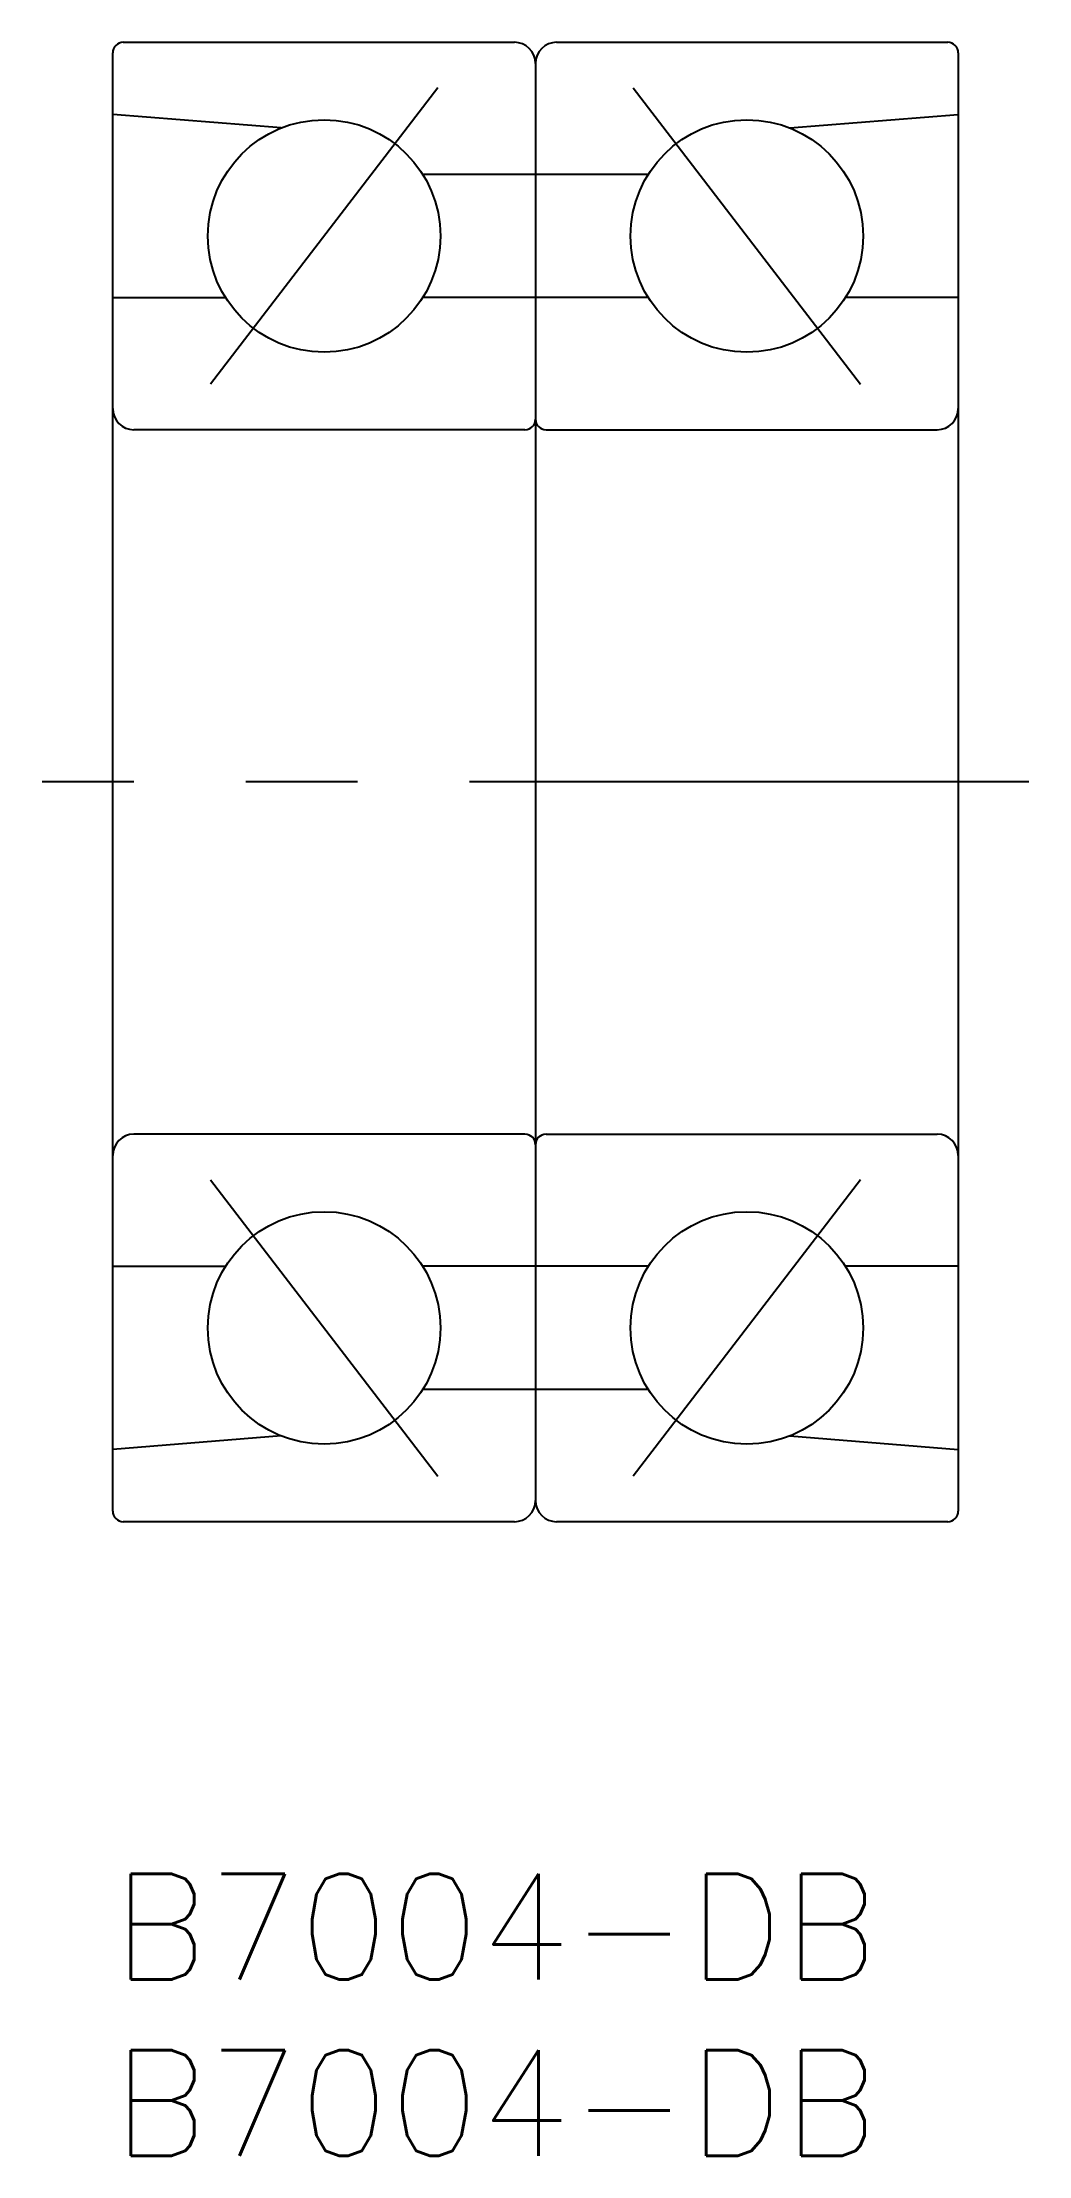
# Model space of a CAD drawing. Extents: x -2 to 26, y -8 to 52.
import ezdxf

# ---------------------------------------------------------------- set-up
doc = ezdxf.new("R2010")
doc.units = 0
doc.header["$LTSCALE"] = 0.5
doc.linetypes.add('CENTER', pattern=[50.8, 31.75, -6.35, 6.35, -6.35])
for name, color, linetype in [('MSM_CENTER', 1, 'CENTER'), ('MSM_CONTINUOUS', 7, 'CONTINUOUS'), ('MSM_PART_NUMBER', 7, 'CONTINUOUS')]:
    doc.layers.add(name, color=color, linetype=linetype)
doc.styles.get("Standard").update_dxf_attribs({"font": 'txt.shx', "height": 3, "bigfont": 'bigfont.shx'})

# ---------------------------------------------------------------- blocks, each defined once
blk = doc.blocks.new('*U2')
at = {"layer": 'MSM_PART_NUMBER'}
blk.add_text('B7004-DB', height=3, dxfattribs=at).set_placement((0, -3))
blk = doc.blocks.new('*U3')
at = {"layer": 'MSM_PART_NUMBER'}
blk.add_text('B7004-DB', height=3, dxfattribs=at).set_placement((0, -8))

msp = doc.modelspace()

# ---------------------------------------------------------------- linework, layer by layer
at = {"layer": 'MSM_CENTER'}
for p, q in [((9.228, 50.704), (2.772, 42.296)), ((14.772, 50.704), (21.228, 42.296)), ((26, 31), (-2, 31)), ((2.772, 19.704), (9.228, 11.296)), ((21.228, 19.704), (14.772, 11.296))]:
    msp.add_line(p, q, dxfattribs=at)
at = {"layer": 'MSM_CONTINUOUS'}
for p, q in [((0, 10.3), (0, 51.7)), ((0.3, 52), (11.4, 52)), ((12.6, 52), (23.7, 52)), ((24, 51.7), (24, 10.3)), ((12, 51.4), (12, 10.6)), ((4.783, 49.567), (0, 49.95)), ((19.217, 49.567), (24, 49.95)), ((15.202, 48.25), (8.798, 48.25)), ((0, 44.75), (3.202, 44.75)), ((15.202, 44.75), (8.798, 44.75)), ((24, 44.75), (20.798, 44.75)), ((11.7, 41), (0.6, 41)), ((12.3, 41), (23.4, 41)), ((11.7, 21), (0.6, 21)), ((12.3, 21), (23.4, 21)), ((0, 17.25), (3.202, 17.25)), ((15.202, 17.25), (8.798, 17.25)), ((24, 17.25), (20.798, 17.25)), ((15.202, 13.75), (8.798, 13.75)), ((4.783, 12.433), (0, 12.05)), ((19.217, 12.433), (24, 12.05)), ((11.4, 10), (0.3, 10)), ((23.7, 10), (12.6, 10))]:
    msp.add_line(p, q, dxfattribs=at)
for centre in [(6, 46.5), (18, 46.5), (6, 15.5), (18, 15.5)]:
    msp.add_circle(centre, 3.3, dxfattribs=at)
for centre, radius, start, end in [((0.3, 51.7), 0.3, 90, 180), ((11.4, 51.4), 0.6, 0, 90), ((12.6, 51.4), 0.6, 90, 180), ((23.7, 51.7), 0.3, 0, 90), ((0.6, 41.6), 0.6, 180, 270), ((23.4, 41.6), 0.6, 270, 0), ((11.7, 41.3), 0.3, 270, 0), ((12.3, 41.3), 0.3, 180, 270), ((0.6, 20.4), 0.6, 90, 180), ((11.7, 20.7), 0.3, 0, 90), ((12.3, 20.7), 0.3, 90, 180), ((23.4, 20.4), 0.6, 0, 90), ((0.3, 10.3), 0.3, 180, 270), ((11.4, 10.6), 0.6, 270, 0), ((12.6, 10.6), 0.6, 180, 270), ((23.7, 10.3), 0.3, 270, 0)]:
    msp.add_arc(centre, radius, start, end, dxfattribs=at)

# ---------------------------------------------------------------- block references
for name in ['*U2', '*U3']:
    msp.add_blockref(name, (0, 0), dxfattribs=at)

doc.saveas('drawing.dxf')
